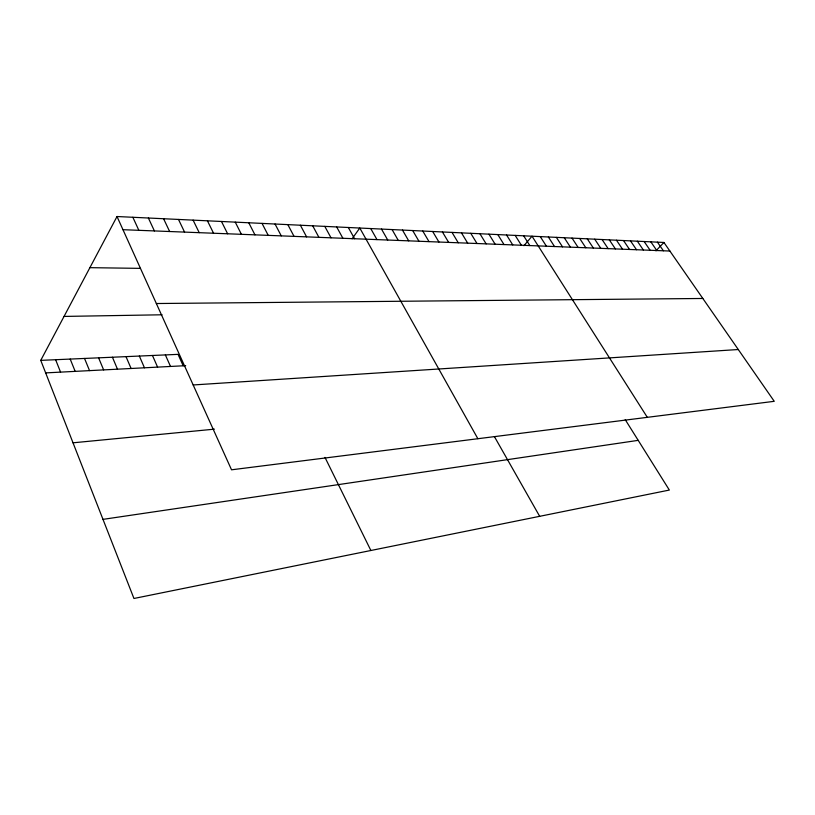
<?xml version="1.0" encoding="UTF-8"?>
<svg xmlns="http://www.w3.org/2000/svg" width="815" height="815" viewBox="0 0 815 815"><rect width="100%" height="100%" fill="white"/><g stroke="black" fill="none" stroke-linecap="round" stroke-linejoin="round"><path stroke-width="1.22" d="M625.217 419.633L669.349 490.06L133.945 598.475L40.75 360.362L117.014 216.525L663.93 242.463L774.25 401.316L231.531 469.807L117.014 216.525M352.08 238.795L359.792 228.037L477.865 438.714M523.933 245.702L532.022 236.207L647.314 417.331M655.943 250.806L663.93 242.463M102.985 519.369L638.206 440.355M73.024 442.81L214.427 429.159M193.175 384.965L738.278 349.523M45.65 372.893L185.688 365.67M40.75 360.362L178.037 354.362L183.192 365.792M64.049 316.424L162.104 314.784M156.348 303.526L702.836 298.473M89.905 267.666L140.425 268.369M122.973 229.698L669.889 251.04M657.42 242.147L663.39 250.786M650.818 241.841L656.809 250.531M644.135 241.515L650.136 250.266M637.35 241.199L643.371 250.001M630.484 240.873L636.515 249.736M623.526 240.547L629.567 249.472M616.476 240.211L622.528 249.196M609.325 239.865L615.386 248.911M602.071 239.529L608.153 248.636M594.726 239.172L600.808 248.341M587.269 238.826L593.371 248.055M579.709 238.469L585.822 247.76M572.038 238.102L578.161 247.465M564.265 237.736L570.398 247.159M556.38 237.359L562.523 246.853M548.373 236.982L554.526 246.538M540.253 236.595L546.417 246.222M523.658 235.81L529.842 245.58M515.172 235.403L521.366 245.244M506.553 234.995L512.757 244.908M497.812 234.577L504.016 244.571M488.929 234.16L495.143 244.225M479.923 233.732L486.137 243.868M470.764 233.304L476.989 243.512M461.463 232.856L467.698 243.155M452.019 232.407L458.254 242.778M442.423 231.959L448.668 242.412M432.673 231.491L438.918 242.024M422.771 231.022L429.016 241.637M412.696 230.543L418.951 241.25M402.467 230.064L408.712 240.853M392.066 229.565L398.311 240.445M381.491 229.066L387.736 240.028M494.43 436.636L539.673 516.313M370.733 228.557L376.978 239.61M348.331 227.497L354.576 238.734M336.666 226.947L342.901 238.286M324.788 226.376L331.012 237.817M312.695 225.806L318.92 237.348M300.378 225.225L306.593 236.87M287.838 224.624L294.042 236.37M275.052 224.023L281.257 235.871M262.043 223.402L268.227 235.372M248.779 222.78L254.952 234.852M235.26 222.138L241.413 234.323M221.486 221.486L227.619 233.783M324.981 457.388L370.876 550.492M207.438 220.814L213.55 233.233M193.104 220.132L199.206 232.672M178.495 219.439L184.567 232.102M163.591 218.736L169.642 231.521M148.381 218.013L154.402 230.93M132.865 217.279L138.845 230.319M165.363 354.922L170.508 366.444M152.476 355.483L157.59 367.117M139.355 356.053L144.459 367.789M126.009 356.634L131.093 368.482M112.429 357.235L117.482 369.185M98.605 357.836L103.637 369.898M84.536 358.447L89.538 370.631M70.202 359.079L75.174 371.365M55.614 359.71L60.554 372.119"/></g></svg>
